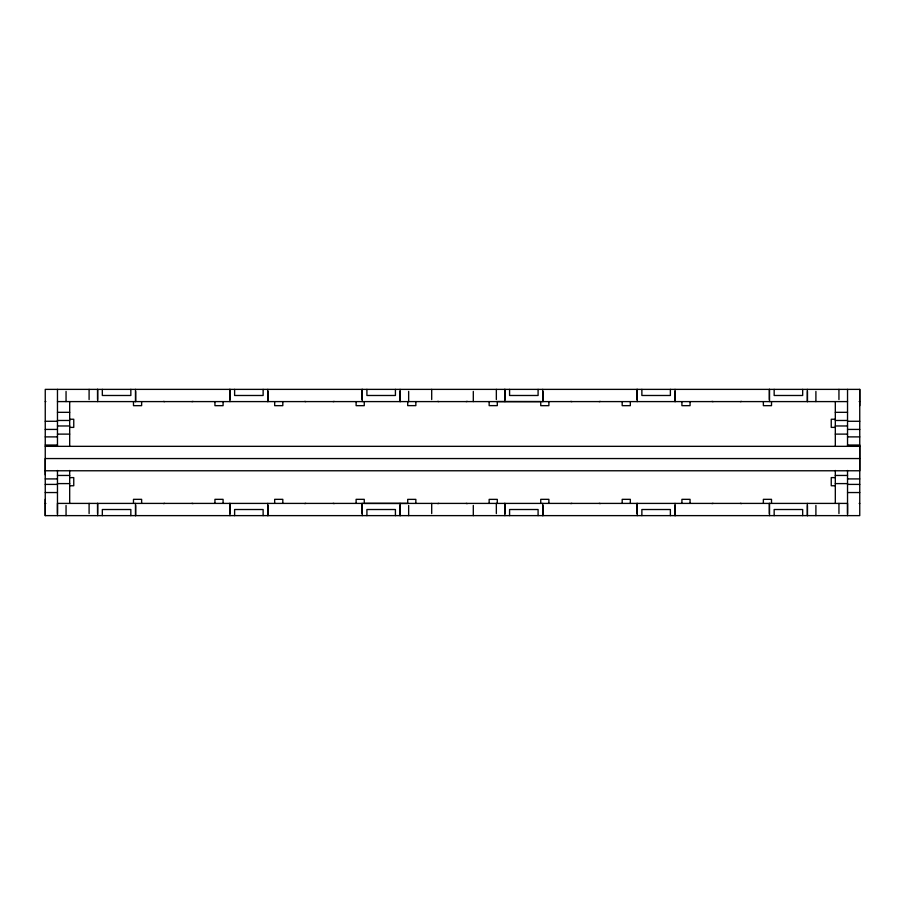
<?xml version="1.0" encoding="UTF-8"?>
<svg xmlns="http://www.w3.org/2000/svg" width="905" height="905" viewBox="0 0 905 905"><rect width="100%" height="100%" fill="white"/><g stroke="black" fill="none" stroke-linecap="round" stroke-linejoin="round"><path stroke-width="1.36" d="M45.25 515.624L45.25 389.376L859.75 389.376L859.75 515.624L45.25 515.624L45.25 499.334M45.25 474.842L45.25 458.552L859.75 458.552M57.468 513.588L57.468 503.406L847.533 503.406L847.533 513.588M859.75 405.666L859.75 389.376M45.25 401.594L45.838 401.594M57.468 401.594L847.533 401.594M859.162 401.594L859.75 401.594M57.468 412.329L69.685 412.329M835.315 412.329L847.533 412.329M69.685 419.241L73.758 419.241L73.758 427.386L69.685 427.386M835.315 419.241L831.243 419.241L831.243 427.386L835.315 427.386M57.468 420.474L69.685 420.474M835.315 420.474L847.533 420.474M45.25 421.278L57.468 421.278M859.75 421.278L847.533 421.278L847.533 389.376M57.468 425.972L69.685 425.972M835.315 425.972L847.533 425.972M45.25 429.423L57.468 429.423M847.533 429.423L859.75 429.423M57.468 434.117L69.685 434.117M835.315 434.117L847.533 434.117M45.25 436.889L57.468 436.889M847.533 436.889L859.75 436.889M45.25 445.034L57.468 445.034M847.533 445.034L859.75 445.034L859.75 470.77L45.25 470.77M45.25 446.335L859.75 446.335M57.468 475.453L69.685 475.453M835.315 475.453L847.533 475.453M69.685 477.614L73.758 477.614L73.758 485.759L69.685 485.759M835.315 477.614L831.243 477.614L831.243 485.759L835.315 485.759M45.25 478.915L57.468 478.915M847.533 478.915L859.75 478.915M57.468 483.598L69.685 483.598M835.315 483.598L847.533 483.598M45.25 484.401L57.468 484.401M847.533 484.401L859.75 484.401M45.25 492.546L57.468 492.546M847.533 492.546L859.75 492.546M45.25 503.406L45.838 503.406M859.162 503.406L859.75 503.406M847.533 421.854L847.533 446.301M847.533 470.476L847.533 515.624M838.946 389.376L838.946 399.558M838.946 503.406L838.946 513.588M835.315 401.594L835.315 446.335M835.315 470.476L835.315 503.406M815.903 391.413L815.903 401.594M815.903 505.443L815.903 515.624M807.486 391.413L807.486 401.594M807.486 505.443L807.486 515.624M807.317 389.376L807.317 401.594M807.317 503.406L807.317 515.624M802.667 389.376L802.667 395.485L774.16 395.485L774.16 389.376M802.667 515.624L802.667 509.515L774.16 509.515L774.16 515.624M771.513 401.594L771.513 405.666L763.368 405.666L763.368 401.594M771.513 503.406L771.513 499.334L763.368 499.334L763.368 503.406M769.51 389.376L769.51 401.594M769.51 503.406L769.51 515.624M769.341 389.376L769.341 399.558M769.341 503.406L769.341 513.588M690.062 401.594L690.062 405.666L681.918 405.666L681.918 401.594M690.062 503.406L690.062 499.334L681.918 499.334L681.918 503.406M675.198 391.413L675.198 401.594M675.198 505.443L675.198 515.624M675.028 389.376L675.028 401.594M675.028 503.406L675.028 515.624M670.379 389.376L670.379 395.485L641.871 395.485L641.871 389.376M670.379 515.624L670.379 509.515L641.871 509.515L641.871 515.624M637.222 389.376L637.222 401.594M637.222 503.406L637.222 515.624M637.052 389.376L637.052 399.558M637.052 503.406L637.052 513.588M630.333 401.594L630.333 405.666L622.188 405.666L622.188 401.594M630.333 503.406L630.333 499.334L622.188 499.334L622.188 503.406M548.883 401.594L548.883 405.666L540.738 405.666L540.738 401.594L497.298 401.56L497.298 405.632L489.153 405.632L489.153 401.56M548.883 503.406L548.883 499.334L540.738 499.334L540.738 503.406M542.91 391.413L542.91 401.594M542.91 505.443L542.91 515.624M542.74 389.376L542.74 401.594M542.74 503.406L542.74 515.624M538.09 389.376L538.09 395.485L509.583 395.485L509.583 389.376M538.09 515.624L538.09 509.515L509.583 509.515L509.583 515.624M504.933 389.376L504.933 401.594M504.933 503.406L504.933 515.624M504.764 389.376L504.764 399.558M504.764 503.406L504.764 513.588M497.298 503.44L497.298 499.368L489.153 499.368L489.153 503.44M496.347 389.376L496.347 399.558M496.347 503.406L496.347 513.588M473.304 391.413L473.304 401.594M473.304 505.443L473.304 515.624M431.696 389.376L431.696 399.558M431.696 503.406L431.696 513.588M415.848 401.56L415.848 405.632L407.702 405.632L407.702 401.56M415.848 503.44L415.848 499.368L407.702 499.368L407.702 503.44L364.263 503.406L364.263 499.334L356.118 499.334L356.118 503.406M408.653 391.413L408.653 401.594M408.653 505.443L408.653 515.624M400.236 391.413L400.236 401.594M400.236 505.443L400.236 515.624M400.067 389.376L400.067 401.594M400.067 503.406L400.067 515.624M395.417 389.376L395.417 395.485L366.91 395.485L366.91 389.376M395.417 515.624L395.417 509.515L366.91 509.515L366.91 515.624M364.263 401.594L364.263 405.666L356.118 405.666L356.118 401.594M362.26 389.376L362.26 401.594M362.26 503.406L362.26 515.624M362.091 389.376L362.091 399.558M362.091 503.406L362.091 513.588M282.812 401.594L282.812 405.666L274.668 405.666L274.668 401.594M282.812 503.406L282.812 499.334L274.668 499.334L274.668 503.406M267.948 391.413L267.948 401.594M267.948 505.443L267.948 515.624M267.778 389.376L267.778 401.594M267.778 503.406L267.778 515.624M263.129 389.376L263.129 395.485L234.621 395.485L234.621 389.376M263.129 515.624L263.129 509.515L234.621 509.515L234.621 515.624M229.972 389.376L229.972 401.594M229.972 503.406L229.972 515.624M229.802 389.376L229.802 399.558M229.802 503.406L229.802 513.588M223.083 401.594L223.083 405.666L214.938 405.666L214.938 401.594M223.083 503.406L223.083 499.334L214.938 499.334L214.938 503.406M141.633 401.594L141.633 405.666L133.488 405.666L133.488 401.594M141.633 503.406L141.633 499.334L133.488 499.334L133.488 503.406M135.66 391.413L135.66 401.594M135.66 505.443L135.66 515.624M135.49 389.376L135.49 401.594M135.49 503.406L135.49 515.624M130.84 389.376L130.84 395.485L102.333 395.485L102.333 389.376M130.84 515.624L130.84 509.515L102.333 509.515L102.333 515.624M97.683 389.376L97.683 401.594M97.683 503.406L97.683 515.624M97.514 389.376L97.514 399.558M97.514 503.406L97.514 513.588M89.097 389.376L89.097 399.558M89.097 503.406L89.097 513.588M69.685 401.594L69.685 446.335M69.685 470.476L69.685 503.406M66.054 391.413L66.054 401.594M66.054 505.443L66.054 515.624M57.468 389.376L57.468 446.301M57.468 470.476L57.468 515.624M191.86 503.406A3.054 3.054 0 0 1 192.98 503.621M163.59 503.621A3.054 3.054 0 0 1 164.71 503.406M333.04 503.406A3.054 3.054 0 0 1 334.16 503.621M304.77 503.621A3.054 3.054 0 0 1 305.89 503.406M192.98 401.379A3.054 3.054 0 0 1 191.86 401.594M164.71 401.594A3.054 3.054 0 0 1 163.59 401.379M334.16 401.379A3.054 3.054 0 0 1 333.04 401.594M305.89 401.594A3.054 3.054 0 0 1 304.77 401.379M599.11 503.406A3.054 3.054 0 0 1 600.23 503.621M570.84 503.621A3.054 3.054 0 0 1 571.96 503.406M740.29 503.406A3.054 3.054 0 0 1 741.41 503.621M712.02 503.621A3.054 3.054 0 0 1 713.14 503.406M600.23 401.379A3.054 3.054 0 0 1 599.11 401.594M571.96 401.594A3.054 3.054 0 0 1 570.84 401.379M741.41 401.379A3.054 3.054 0 0 1 740.29 401.594M713.14 401.594A3.054 3.054 0 0 1 712.02 401.379M466.075 503.44A3.054 3.054 0 0 1 467.195 503.655M437.805 503.655A3.054 3.054 0 0 1 438.925 503.44M467.195 401.345A3.054 3.054 0 0 1 466.075 401.56M438.925 401.56A3.054 3.054 0 0 1 437.805 401.345"/></g></svg>
